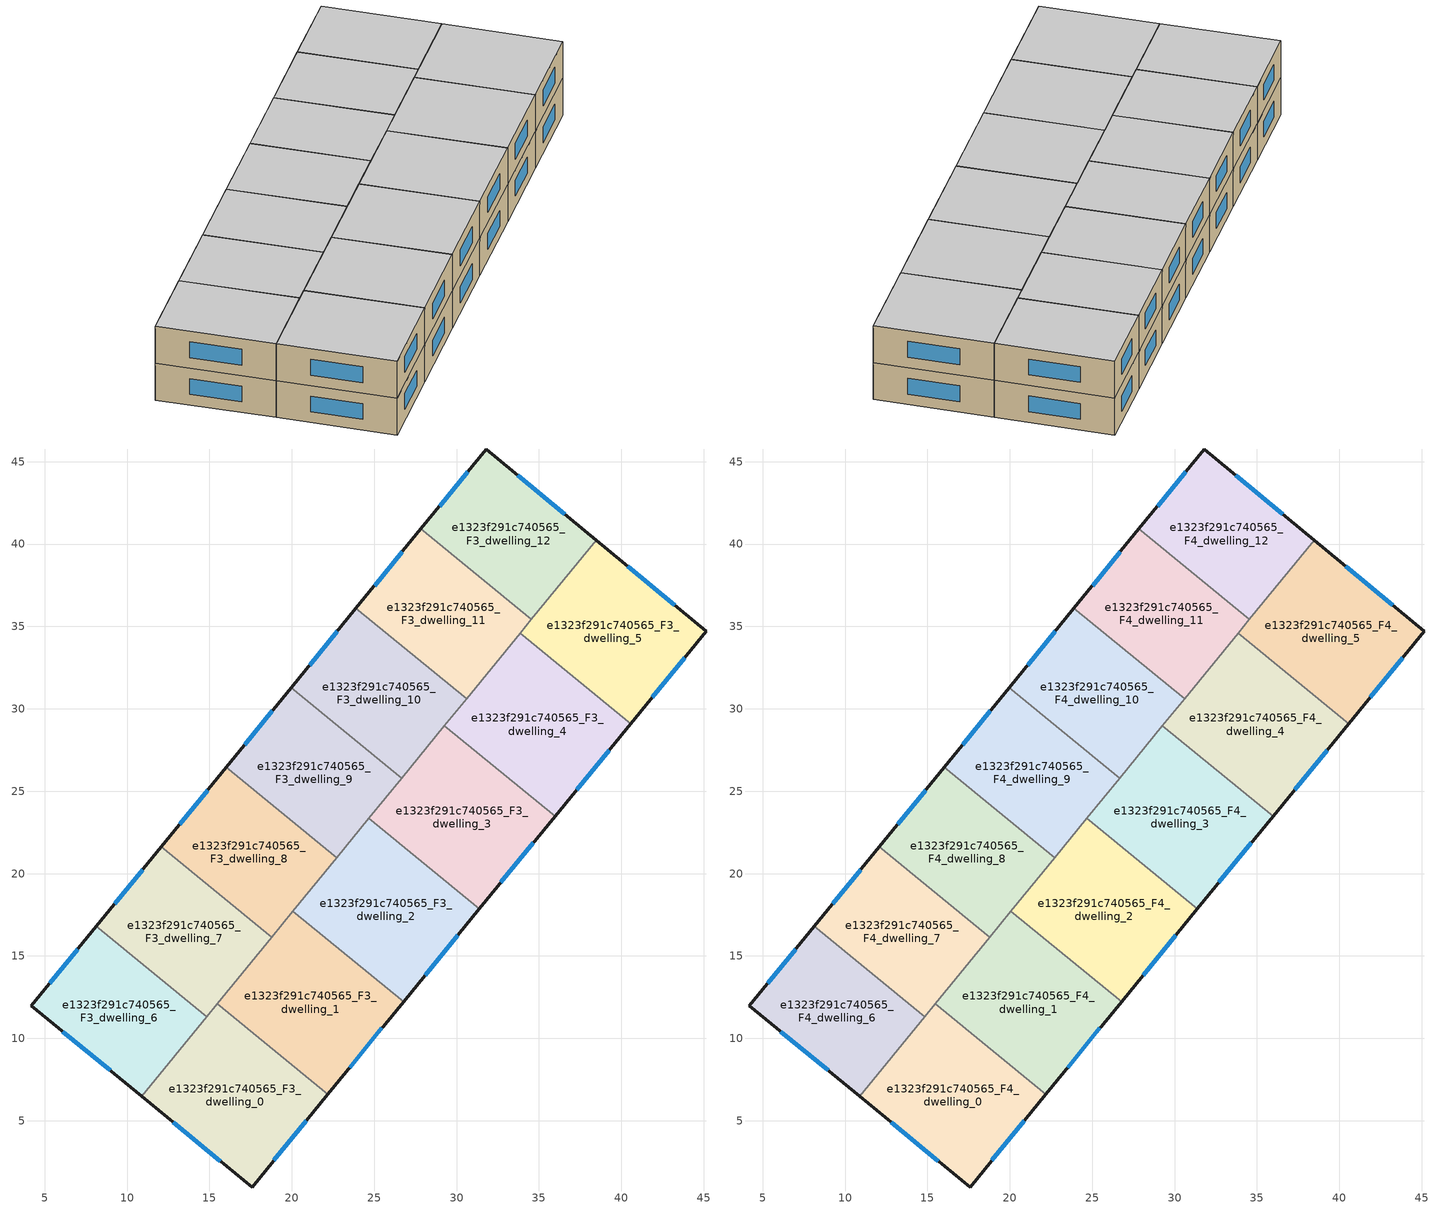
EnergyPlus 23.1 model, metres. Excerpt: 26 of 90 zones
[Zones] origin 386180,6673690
e1323f291c740565_F3_dwelling_0
 floor to e1323f291c740565_F2_dwelling_0 (EU_floor_Construction): 22.19,6.61 17.59,0.98 10.89,6.48 15.47,12.1 z9
 wall outside (EU_wall_Construction): 10.89,6.48 17.59,0.98 22.19,6.61 z9:12
 wall to e1323f291c740565_F3_dwelling_6 (EU_wall_Construction): 14.84,11.32 10.89,6.48 z9:12
 wall to e1323f291c740565_F3_dwelling_1 (EU_wall_Construction): 22.19,6.61 15.47,12.1 z9:12
 wall to e1323f291c740565_F3_dwelling_7 (EU_wall_Construction): 15.47,12.1 14.84,11.32 z9:12
 window (EU_Window_Construction): 18.9,2.59 20.87,5 / 12.8,4.91 15.67,2.55 z9.86:11.14
e1323f291c740565_F3_dwelling_1
 floor to e1323f291c740565_F2_dwelling_1 (EU_floor_Construction): 26.78,12.24 22.19,6.61 15.47,12.1 20.07,17.72 z9
 wall outside (EU_wall_Construction): 22.19,6.61 26.78,12.24 z9:12
 wall to e1323f291c740565_F3_dwelling_2 (EU_wall_Construction): 26.78,12.24 20.07,17.72 z9:12
 wall to e1323f291c740565_F3_dwelling_7 (EU_wall_Construction): 18.78,16.14 15.47,12.1 z9:12
 wall to e1323f291c740565_F3_dwelling_8 (EU_wall_Construction): 20.07,17.72 18.78,16.14 z9:12
 window (EU_Window_Construction): 23.5,8.22 25.47,10.63 z9.86:11.14
e1323f291c740565_F3_dwelling_10
 floor to e1323f291c740565_F2_dwelling_10 (EU_floor_Construction): 30.61,30.62 26.66,25.79 19.95,31.28 23.9,36.1 z9
 wall outside (EU_wall_Construction): 23.9,36.1 19.95,31.28 z9:12
 wall to e1323f291c740565_F3_dwelling_9 (EU_wall_Construction): 19.95,31.28 26.66,25.79 z9:12
 wall to e1323f291c740565_F3_dwelling_11 (EU_wall_Construction): 30.61,30.62 23.9,36.1 z9:12
 wall to e1323f291c740565_F3_dwelling_3 (EU_wall_Construction): 26.66,25.79 29.26,28.97 z9:12
 wall to e1323f291c740565_F3_dwelling_4 (EU_wall_Construction): 29.26,28.97 30.61,30.62 z9:12
 window (EU_Window_Construction): 22.77,34.72 21.08,32.65 z9.86:11.14
e1323f291c740565_F3_dwelling_11
 floor to e1323f291c740565_F2_dwelling_11 (EU_floor_Construction): 34.55,35.44 30.61,30.62 23.9,36.1 27.84,40.92 z9
 wall outside (EU_wall_Construction): 27.84,40.92 23.9,36.1 z9:12
 wall to e1323f291c740565_F3_dwelling_12 (EU_wall_Construction): 34.55,35.44 27.84,40.92 z9:12
 wall to e1323f291c740565_F3_dwelling_4 (EU_wall_Construction): 30.61,30.62 33.86,34.6 z9:12
 wall to e1323f291c740565_F3_dwelling_5 (EU_wall_Construction): 33.86,34.6 34.55,35.44 z9:12
 window (EU_Window_Construction): 26.71,39.55 25.02,37.48 z9.86:11.14
e1323f291c740565_F3_dwelling_12
 floor to e1323f291c740565_F2_dwelling_12 (EU_floor_Construction): 38.47,40.24 34.55,35.44 27.84,40.92 31.8,45.77 z9
 wall outside (EU_wall_Construction): 38.47,40.24 31.8,45.77 27.84,40.92 z9:12
 wall to e1323f291c740565_F3_dwelling_5 (EU_wall_Construction): 34.55,35.44 38.47,40.24 z9:12
 window (EU_Window_Construction): 30.67,44.39 28.97,42.31 / 36.56,41.82 33.7,44.19 z9.86:11.14
e1323f291c740565_F3_dwelling_2
 floor to e1323f291c740565_F2_dwelling_2 (EU_floor_Construction): 31.38,17.86 26.78,12.24 20.07,17.72 24.67,23.35 z9
 wall outside (EU_wall_Construction): 26.78,12.24 31.38,17.86 z9:12
 wall to e1323f291c740565_F3_dwelling_3 (EU_wall_Construction): 31.38,17.86 24.67,23.35 z9:12
 wall to e1323f291c740565_F3_dwelling_8 (EU_wall_Construction): 22.72,20.97 20.07,17.72 z9:12
 wall to e1323f291c740565_F3_dwelling_9 (EU_wall_Construction): 24.67,23.35 22.72,20.97 z9:12
 window (EU_Window_Construction): 28.1,13.84 30.07,16.25 z9.86:11.14
e1323f291c740565_F3_dwelling_3
 floor to e1323f291c740565_F2_dwelling_3 (EU_floor_Construction): 35.98,23.49 31.38,17.86 24.67,23.35 29.26,28.97 z9
 wall outside (EU_wall_Construction): 31.38,17.86 35.98,23.49 z9:12
 wall to e1323f291c740565_F3_dwelling_4 (EU_wall_Construction): 35.98,23.49 29.26,28.97 z9:12
 wall to e1323f291c740565_F3_dwelling_9 (EU_wall_Construction): 26.66,25.79 24.67,23.35 z9:12
 window (EU_Window_Construction): 32.69,19.47 34.66,21.88 z9.86:11.14
e1323f291c740565_F3_dwelling_4
 floor to e1323f291c740565_F2_dwelling_4 (EU_floor_Construction): 40.57,29.11 35.98,23.49 29.26,28.97 33.86,34.6 z9
 wall outside (EU_wall_Construction): 35.98,23.49 40.57,29.11 z9:12
 wall to e1323f291c740565_F3_dwelling_5 (EU_wall_Construction): 40.57,29.11 33.86,34.6 z9:12
 window (EU_Window_Construction): 37.29,25.09 39.26,27.5 z9.86:11.14
e1323f291c740565_F3_dwelling_5
 floor to e1323f291c740565_F2_dwelling_5 (EU_floor_Construction): 45.15,34.71 40.57,29.11 33.86,34.6 38.47,40.24 z9
 wall outside (EU_wall_Construction): 40.57,29.11 45.15,34.71 38.47,40.24 z9:12
 window (EU_Window_Construction): 43.24,36.29 40.38,38.66 / 41.88,30.71 43.84,33.11 z9.86:11.14
e1323f291c740565_F3_dwelling_6
 floor to e1323f291c740565_F2_dwelling_6 (EU_floor_Construction): 14.84,11.32 10.89,6.48 4.19,11.98 8.13,16.8 z9
 wall outside (EU_wall_Construction): 8.13,16.8 4.19,11.98 10.89,6.48 z9:12
 wall to e1323f291c740565_F3_dwelling_7 (EU_wall_Construction): 14.84,11.32 8.13,16.8 z9:12
 window (EU_Window_Construction): 6.11,10.41 8.97,8.06 / 7,15.42 5.32,13.36 z9.86:11.14
e1323f291c740565_F3_dwelling_7
 floor to e1323f291c740565_F2_dwelling_7 (EU_floor_Construction): 18.78,16.14 14.84,11.32 8.13,16.8 12.07,21.62 z9
 wall outside (EU_wall_Construction): 12.07,21.62 8.13,16.8 z9:12
 wall to e1323f291c740565_F3_dwelling_8 (EU_wall_Construction): 18.78,16.14 12.07,21.62 z9:12
 window (EU_Window_Construction): 10.94,20.25 9.25,18.18 z9.86:11.14
e1323f291c740565_F3_dwelling_8
 floor to e1323f291c740565_F2_dwelling_8 (EU_floor_Construction): 22.72,20.97 18.78,16.14 12.07,21.62 16.01,26.45 z9
 wall outside (EU_wall_Construction): 16.01,26.45 12.07,21.62 z9:12
 wall to e1323f291c740565_F3_dwelling_9 (EU_wall_Construction): 22.72,20.97 16.01,26.45 z9:12
 window (EU_Window_Construction): 14.89,25.07 13.2,23 z9.86:11.14
e1323f291c740565_F3_dwelling_9
 floor to e1323f291c740565_F2_dwelling_9 (EU_floor_Construction): 26.66,25.79 22.72,20.97 16.01,26.45 19.95,31.28 z9
 wall outside (EU_wall_Construction): 19.95,31.28 16.01,26.45 z9:12
 window (EU_Window_Construction): 18.83,29.9 17.14,27.83 z9.86:11.14
e1323f291c740565_F4_dwelling_0
 floor to e1323f291c740565_F3_dwelling_0 (EU_floor_Construction): 22.19,6.61 17.59,0.98 10.89,6.48 15.47,12.1 z12
 wall outside (EU_wall_Construction): 10.89,6.48 17.59,0.98 22.19,6.61 z12:15
 wall to e1323f291c740565_F4_dwelling_6 (EU_wall_Construction): 14.84,11.32 10.89,6.48 z12:15
 wall to e1323f291c740565_F4_dwelling_1 (EU_wall_Construction): 22.19,6.61 15.47,12.1 z12:15
 wall to e1323f291c740565_F4_dwelling_7 (EU_wall_Construction): 15.47,12.1 14.84,11.32 z12:15
 window (EU_Window_Construction): 18.9,2.59 20.87,5 / 12.8,4.91 15.67,2.55 z12.86:14.14
 ceiling to e1323f291c740565_F5_dwelling_0 (EU_floor_Construction): 17.59,0.98 22.19,6.61 15.47,12.1 10.89,6.48 z15
e1323f291c740565_F4_dwelling_1
 floor to e1323f291c740565_F3_dwelling_1 (EU_floor_Construction): 26.78,12.24 22.19,6.61 15.47,12.1 20.07,17.72 z12
 wall outside (EU_wall_Construction): 22.19,6.61 26.78,12.24 z12:15
 wall to e1323f291c740565_F4_dwelling_2 (EU_wall_Construction): 26.78,12.24 20.07,17.72 z12:15
 wall to e1323f291c740565_F4_dwelling_7 (EU_wall_Construction): 18.78,16.14 15.47,12.1 z12:15
 wall to e1323f291c740565_F4_dwelling_8 (EU_wall_Construction): 20.07,17.72 18.78,16.14 z12:15
 window (EU_Window_Construction): 23.5,8.22 25.47,10.63 z12.86:14.14
 ceiling to e1323f291c740565_F5_dwelling_1 (EU_floor_Construction): 22.19,6.61 26.78,12.24 20.07,17.72 15.47,12.1 z15
e1323f291c740565_F4_dwelling_10
 floor to e1323f291c740565_F3_dwelling_10 (EU_floor_Construction): 30.61,30.62 26.66,25.79 19.95,31.28 23.9,36.1 z12
 wall outside (EU_wall_Construction): 23.9,36.1 19.95,31.28 z12:15
 wall to e1323f291c740565_F4_dwelling_9 (EU_wall_Construction): 19.95,31.28 26.66,25.79 z12:15
 wall to e1323f291c740565_F4_dwelling_11 (EU_wall_Construction): 30.61,30.62 23.9,36.1 z12:15
 wall to e1323f291c740565_F4_dwelling_3 (EU_wall_Construction): 26.66,25.79 29.26,28.97 z12:15
 wall to e1323f291c740565_F4_dwelling_4 (EU_wall_Construction): 29.26,28.97 30.61,30.62 z12:15
 window (EU_Window_Construction): 22.77,34.72 21.08,32.65 z12.86:14.14
 ceiling to e1323f291c740565_F5_dwelling_10 (EU_floor_Construction): 26.66,25.79 30.61,30.62 23.9,36.1 19.95,31.28 z15
e1323f291c740565_F4_dwelling_11
 floor to e1323f291c740565_F3_dwelling_11 (EU_floor_Construction): 34.55,35.44 30.61,30.62 23.9,36.1 27.84,40.92 z12
 wall outside (EU_wall_Construction): 27.84,40.92 23.9,36.1 z12:15
 wall to e1323f291c740565_F4_dwelling_12 (EU_wall_Construction): 34.55,35.44 27.84,40.92 z12:15
 wall to e1323f291c740565_F4_dwelling_4 (EU_wall_Construction): 30.61,30.62 33.86,34.6 z12:15
 wall to e1323f291c740565_F4_dwelling_5 (EU_wall_Construction): 33.86,34.6 34.55,35.44 z12:15
 window (EU_Window_Construction): 26.71,39.55 25.02,37.48 z12.86:14.14
 ceiling to e1323f291c740565_F5_dwelling_11 (EU_floor_Construction): 30.61,30.62 34.55,35.44 27.84,40.92 23.9,36.1 z15
e1323f291c740565_F4_dwelling_12
 floor to e1323f291c740565_F3_dwelling_12 (EU_floor_Construction): 38.47,40.24 34.55,35.44 27.84,40.92 31.8,45.77 z12
 wall outside (EU_wall_Construction): 38.47,40.24 31.8,45.77 27.84,40.92 z12:15
 wall to e1323f291c740565_F4_dwelling_5 (EU_wall_Construction): 34.55,35.44 38.47,40.24 z12:15
 window (EU_Window_Construction): 30.67,44.39 28.97,42.31 / 36.56,41.82 33.7,44.19 z12.86:14.14
 ceiling to e1323f291c740565_F5_dwelling_12 (EU_floor_Construction): 34.55,35.44 38.47,40.24 31.8,45.77 27.84,40.92 z15
e1323f291c740565_F4_dwelling_2
 floor to e1323f291c740565_F3_dwelling_2 (EU_floor_Construction): 31.38,17.86 26.78,12.24 20.07,17.72 24.67,23.35 z12
 wall outside (EU_wall_Construction): 26.78,12.24 31.38,17.86 z12:15
 wall to e1323f291c740565_F4_dwelling_3 (EU_wall_Construction): 31.38,17.86 24.67,23.35 z12:15
 wall to e1323f291c740565_F4_dwelling_8 (EU_wall_Construction): 22.72,20.97 20.07,17.72 z12:15
 wall to e1323f291c740565_F4_dwelling_9 (EU_wall_Construction): 24.67,23.35 22.72,20.97 z12:15
 window (EU_Window_Construction): 28.1,13.84 30.07,16.25 z12.86:14.14
 ceiling to e1323f291c740565_F5_dwelling_2 (EU_floor_Construction): 26.78,12.24 31.38,17.86 24.67,23.35 20.07,17.72 z15
e1323f291c740565_F4_dwelling_3
 floor to e1323f291c740565_F3_dwelling_3 (EU_floor_Construction): 35.98,23.49 31.38,17.86 24.67,23.35 29.26,28.97 z12
 wall outside (EU_wall_Construction): 31.38,17.86 35.98,23.49 z12:15
 wall to e1323f291c740565_F4_dwelling_4 (EU_wall_Construction): 35.98,23.49 29.26,28.97 z12:15
 wall to e1323f291c740565_F4_dwelling_9 (EU_wall_Construction): 26.66,25.79 24.67,23.35 z12:15
 window (EU_Window_Construction): 32.69,19.47 34.66,21.88 z12.86:14.14
 ceiling to e1323f291c740565_F5_dwelling_3 (EU_floor_Construction): 31.38,17.86 35.98,23.49 29.26,28.97 24.67,23.35 z15
e1323f291c740565_F4_dwelling_4
 floor to e1323f291c740565_F3_dwelling_4 (EU_floor_Construction): 40.57,29.11 35.98,23.49 29.26,28.97 33.86,34.6 z12
 wall outside (EU_wall_Construction): 35.98,23.49 40.57,29.11 z12:15
 wall to e1323f291c740565_F4_dwelling_5 (EU_wall_Construction): 40.57,29.11 33.86,34.6 z12:15
 window (EU_Window_Construction): 37.29,25.09 39.26,27.5 z12.86:14.14
 ceiling to e1323f291c740565_F5_dwelling_4 (EU_floor_Construction): 35.98,23.49 40.57,29.11 33.86,34.6 29.26,28.97 z15
e1323f291c740565_F4_dwelling_5
 floor to e1323f291c740565_F3_dwelling_5 (EU_floor_Construction): 45.15,34.71 40.57,29.11 33.86,34.6 38.47,40.24 z12
 wall outside (EU_wall_Construction): 40.57,29.11 45.15,34.71 38.47,40.24 z12:15
 window (EU_Window_Construction): 43.24,36.29 40.38,38.66 / 41.88,30.71 43.84,33.11 z12.86:14.14
 ceiling to e1323f291c740565_F5_dwelling_5 (EU_floor_Construction): 40.57,29.11 45.15,34.71 38.47,40.24 33.86,34.6 z15
e1323f291c740565_F4_dwelling_6
 floor to e1323f291c740565_F3_dwelling_6 (EU_floor_Construction): 14.84,11.32 10.89,6.48 4.19,11.98 8.13,16.8 z12
 wall outside (EU_wall_Construction): 8.13,16.8 4.19,11.98 10.89,6.48 z12:15
 wall to e1323f291c740565_F4_dwelling_7 (EU_wall_Construction): 14.84,11.32 8.13,16.8 z12:15
 window (EU_Window_Construction): 6.11,10.41 8.97,8.06 / 7,15.42 5.32,13.36 z12.86:14.14
 ceiling to e1323f291c740565_F5_dwelling_6 (EU_floor_Construction): 10.89,6.48 14.84,11.32 8.13,16.8 4.19,11.98 z15
e1323f291c740565_F4_dwelling_7
 floor to e1323f291c740565_F3_dwelling_7 (EU_floor_Construction): 18.78,16.14 14.84,11.32 8.13,16.8 12.07,21.62 z12
 wall outside (EU_wall_Construction): 12.07,21.62 8.13,16.8 z12:15
 wall to e1323f291c740565_F4_dwelling_8 (EU_wall_Construction): 18.78,16.14 12.07,21.62 z12:15
 window (EU_Window_Construction): 10.94,20.25 9.25,18.18 z12.86:14.14
 ceiling to e1323f291c740565_F5_dwelling_7 (EU_floor_Construction): 14.84,11.32 18.78,16.14 12.07,21.62 8.13,16.8 z15
e1323f291c740565_F4_dwelling_8
 floor to e1323f291c740565_F3_dwelling_8 (EU_floor_Construction): 22.72,20.97 18.78,16.14 12.07,21.62 16.01,26.45 z12
 wall outside (EU_wall_Construction): 16.01,26.45 12.07,21.62 z12:15
 wall to e1323f291c740565_F4_dwelling_9 (EU_wall_Construction): 22.72,20.97 16.01,26.45 z12:15
 window (EU_Window_Construction): 14.89,25.07 13.2,23 z12.86:14.14
 ceiling to e1323f291c740565_F5_dwelling_8 (EU_floor_Construction): 18.78,16.14 22.72,20.97 16.01,26.45 12.07,21.62 z15
e1323f291c740565_F4_dwelling_9
 floor to e1323f291c740565_F3_dwelling_9 (EU_floor_Construction): 26.66,25.79 22.72,20.97 16.01,26.45 19.95,31.28 z12
 wall outside (EU_wall_Construction): 19.95,31.28 16.01,26.45 z12:15
 window (EU_Window_Construction): 18.83,29.9 17.14,27.83 z12.86:14.14
 ceiling to e1323f291c740565_F5_dwelling_9 (EU_floor_Construction): 22.72,20.97 26.66,25.79 19.95,31.28 16.01,26.45 z15
[Building]
EU S2 Campaign: North Axis=0; Terrain=City; Solar Distribution=FullExterior
[Site:Location]
Helsinki-Vantaa.AP: Latitude=60.317; Longitude=24.963; Time Zone=2; Elevation=54.6
[SizingPeriod:WeatherFileDays]
AnnualSizingPeriod: Begin Month=1; Begin Day of Month=1; End Month=12; End Day of Month=31; Day of Week for Start Day=Monday; Use Weather File Daylight Saving Period=No; Use Weather File Rain and Snow Indicators=No
[MATERIAL]
EU_InternalMass_Material: Roughness=MediumRough; Thickness=0.1; Conductivity=1; Density=1800; Specific Heat=900; Thermal Absorptance=0.9; Solar Absorptance=0.7; Visible Absorptance=0.7
[MATERIAL:NOMASS] Roughness=MediumRough; Thermal Absorptance=0.9; Solar Absorptance=0.7; Visible Absorptance=0.7
Name | Thermal Resistance
EU_wall_NoMass | 1.10183
EU_floor_NoMass | 1.70606
[WINDOWMATERIAL:SIMPLEGLAZINGSYSTEM]
EU_Window_SimpleGlazing: UFactor=3.11035; Solar Heat Gain Coefficient=0.8; Visible Transmittance=0.8
[CONSTRUCTION]
EU_wall_Construction: EU_wall_NoMass
EU_floor_Construction: EU_floor_NoMass
EU_Window_Construction: EU_Window_SimpleGlazing
EU_InternalMass_Construction: EU_InternalMass_Material
[ZONE] Type=1; Multiplier=1; Ceiling Height=autocalculate; Floor Area=autocalculate; Part of Total Floor Area=Yes
Name | Volume
e1323f291c740565_F3_dwelling_0; e1323f291c740565_F4_dwelling_0 | 188.926
e1323f291c740565_F3_dwelling_1; e1323f291c740565_F4_dwelling_1; e1323f291c740565_F3_dwelling_4; e1323f291c740565_F4_dwelling_4 | 188.936
e1323f291c740565_F3_dwelling_10; e1323f291c740565_F4_dwelling_10 | 161.952
e1323f291c740565_F3_dwelling_11; e1323f291c740565_F4_dwelling_11; e1323f291c740565_F3_dwelling_6; e1323f291c740565_F4_dwelling_6 | 161.949
e1323f291c740565_F3_dwelling_12; e1323f291c740565_F4_dwelling_12 | 161.945
e1323f291c740565_F3_dwelling_2; e1323f291c740565_F4_dwelling_2 | 188.934
e1323f291c740565_F3_dwelling_3; e1323f291c740565_F4_dwelling_3 | 188.917
e1323f291c740565_F3_dwelling_5; e1323f291c740565_F4_dwelling_5 | 188.913
e1323f291c740565_F3_dwelling_7; e1323f291c740565_F4_dwelling_7 | 161.943
e1323f291c740565_F3_dwelling_8; e1323f291c740565_F4_dwelling_8 | 161.959
e1323f291c740565_F3_dwelling_9; e1323f291c740565_F4_dwelling_9 | 161.958
[INTERNALMASS] Construction=EU_InternalMass_Construction
Name | Zone or ZoneList | Surface Area
e1323f291c740565_F3_dwelling_0_EU_InternalMass | e1323f291c740565_F3_dwelling_0 | 62.9753
e1323f291c740565_F3_dwelling_1_EU_InternalMass | e1323f291c740565_F3_dwelling_1 | 62.9789
e1323f291c740565_F3_dwelling_2_EU_InternalMass | e1323f291c740565_F3_dwelling_2 | 62.9779
e1323f291c740565_F3_dwelling_3_EU_InternalMass | e1323f291c740565_F3_dwelling_3 | 62.9723
e1323f291c740565_F3_dwelling_4_EU_InternalMass | e1323f291c740565_F3_dwelling_4 | 62.9789
e1323f291c740565_F3_dwelling_5_EU_InternalMass | e1323f291c740565_F3_dwelling_5 | 62.9711
e1323f291c740565_F3_dwelling_6_EU_InternalMass | e1323f291c740565_F3_dwelling_6 | 53.983
e1323f291c740565_F3_dwelling_7_EU_InternalMass | e1323f291c740565_F3_dwelling_7 | 53.981
e1323f291c740565_F3_dwelling_8_EU_InternalMass | e1323f291c740565_F3_dwelling_8 | 53.9861
e1323f291c740565_F3_dwelling_9_EU_InternalMass | e1323f291c740565_F3_dwelling_9 | 53.9858
e1323f291c740565_F3_dwelling_10_EU_InternalMass | e1323f291c740565_F3_dwelling_10 | 53.9844
e1323f291c740565_F3_dwelling_11_EU_InternalMass | e1323f291c740565_F3_dwelling_11 | 53.983
e1323f291c740565_F3_dwelling_12_EU_InternalMass | e1323f291c740565_F3_dwelling_12 | 53.9817
e1323f291c740565_F4_dwelling_0_EU_InternalMass | e1323f291c740565_F4_dwelling_0 | 62.9753
e1323f291c740565_F4_dwelling_1_EU_InternalMass | e1323f291c740565_F4_dwelling_1 | 62.9789
e1323f291c740565_F4_dwelling_2_EU_InternalMass | e1323f291c740565_F4_dwelling_2 | 62.9779
e1323f291c740565_F4_dwelling_3_EU_InternalMass | e1323f291c740565_F4_dwelling_3 | 62.9723
e1323f291c740565_F4_dwelling_4_EU_InternalMass | e1323f291c740565_F4_dwelling_4 | 62.9789
e1323f291c740565_F4_dwelling_5_EU_InternalMass | e1323f291c740565_F4_dwelling_5 | 62.9711
e1323f291c740565_F4_dwelling_6_EU_InternalMass | e1323f291c740565_F4_dwelling_6 | 53.983
e1323f291c740565_F4_dwelling_7_EU_InternalMass | e1323f291c740565_F4_dwelling_7 | 53.981
e1323f291c740565_F4_dwelling_8_EU_InternalMass | e1323f291c740565_F4_dwelling_8 | 53.9861
e1323f291c740565_F4_dwelling_9_EU_InternalMass | e1323f291c740565_F4_dwelling_9 | 53.9858
e1323f291c740565_F4_dwelling_10_EU_InternalMass | e1323f291c740565_F4_dwelling_10 | 53.9844
e1323f291c740565_F4_dwelling_11_EU_InternalMass | e1323f291c740565_F4_dwelling_11 | 53.983
e1323f291c740565_F4_dwelling_12_EU_InternalMass | e1323f291c740565_F4_dwelling_12 | 53.9817
[OTHEREQUIPMENT] Fuel Type=Electricity; Design Level Calculation Method=Watts/Area; Power per Zone Floor Area=1; Fraction Latent=0; Fraction Radiant=0; Fraction Lost=0; Carbon Dioxide Generation Rate=0; EndUse Subcategory=EU_Step8_InternalGains
Name | Zone or ZoneList or Space or SpaceList | Schedule
EU_Step8_InternalGain_e1323f291c740565_F3_dwelling_0_f000 | e1323f291c740565_F3_dwelling_0 | EU_Step8_GainSchedule_e1323f291c740565_F3_dwelling_0_f000
EU_Step8_InternalGain_e1323f291c740565_F3_dwelling_1_f000 | e1323f291c740565_F3_dwelling_1 | EU_Step8_GainSchedule_e1323f291c740565_F3_dwelling_1_f000
EU_Step8_InternalGain_e1323f291c740565_F3_dwelling_2_f000 | e1323f291c740565_F3_dwelling_2 | EU_Step8_GainSchedule_e1323f291c740565_F3_dwelling_2_f000
EU_Step8_InternalGain_e1323f291c740565_F3_dwelling_3_f000 | e1323f291c740565_F3_dwelling_3 | EU_Step8_GainSchedule_e1323f291c740565_F3_dwelling_3_f000
EU_Step8_InternalGain_e1323f291c740565_F3_dwelling_4_f000 | e1323f291c740565_F3_dwelling_4 | EU_Step8_GainSchedule_e1323f291c740565_F3_dwelling_4_f000
EU_Step8_InternalGain_e1323f291c740565_F3_dwelling_5_f000 | e1323f291c740565_F3_dwelling_5 | EU_Step8_GainSchedule_e1323f291c740565_F3_dwelling_5_f000
EU_Step8_InternalGain_e1323f291c740565_F3_dwelling_6_f000 | e1323f291c740565_F3_dwelling_6 | EU_Step8_GainSchedule_e1323f291c740565_F3_dwelling_6_f000
EU_Step8_InternalGain_e1323f291c740565_F3_dwelling_7_f000 | e1323f291c740565_F3_dwelling_7 | EU_Step8_GainSchedule_e1323f291c740565_F3_dwelling_7_f000
EU_Step8_InternalGain_e1323f291c740565_F3_dwelling_8_f000 | e1323f291c740565_F3_dwelling_8 | EU_Step8_GainSchedule_e1323f291c740565_F3_dwelling_8_f000
EU_Step8_InternalGain_e1323f291c740565_F3_dwelling_9_f000 | e1323f291c740565_F3_dwelling_9 | EU_Step8_GainSchedule_e1323f291c740565_F3_dwelling_9_f000
EU_Step8_InternalGain_e1323f291c740565_F3_dwelling_10_f000 | e1323f291c740565_F3_dwelling_10 | EU_Step8_GainSchedule_e1323f291c740565_F3_dwelling_10_f000
EU_Step8_InternalGain_e1323f291c740565_F3_dwelling_11_f000 | e1323f291c740565_F3_dwelling_11 | EU_Step8_GainSchedule_e1323f291c740565_F3_dwelling_11_f000
EU_Step8_InternalGain_e1323f291c740565_F3_dwelling_12_f000 | e1323f291c740565_F3_dwelling_12 | EU_Step8_GainSchedule_e1323f291c740565_F3_dwelling_12_f000
EU_Step8_InternalGain_e1323f291c740565_F4_dwelling_0_f000 | e1323f291c740565_F4_dwelling_0 | EU_Step8_GainSchedule_e1323f291c740565_F4_dwelling_0_f000
EU_Step8_InternalGain_e1323f291c740565_F4_dwelling_1_f000 | e1323f291c740565_F4_dwelling_1 | EU_Step8_GainSchedule_e1323f291c740565_F4_dwelling_1_f000
EU_Step8_InternalGain_e1323f291c740565_F4_dwelling_2_f000 | e1323f291c740565_F4_dwelling_2 | EU_Step8_GainSchedule_e1323f291c740565_F4_dwelling_2_f000
EU_Step8_InternalGain_e1323f291c740565_F4_dwelling_3_f000 | e1323f291c740565_F4_dwelling_3 | EU_Step8_GainSchedule_e1323f291c740565_F4_dwelling_3_f000
EU_Step8_InternalGain_e1323f291c740565_F4_dwelling_4_f000 | e1323f291c740565_F4_dwelling_4 | EU_Step8_GainSchedule_e1323f291c740565_F4_dwelling_4_f000
EU_Step8_InternalGain_e1323f291c740565_F4_dwelling_5_f000 | e1323f291c740565_F4_dwelling_5 | EU_Step8_GainSchedule_e1323f291c740565_F4_dwelling_5_f000
EU_Step8_InternalGain_e1323f291c740565_F4_dwelling_6_f000 | e1323f291c740565_F4_dwelling_6 | EU_Step8_GainSchedule_e1323f291c740565_F4_dwelling_6_f000
EU_Step8_InternalGain_e1323f291c740565_F4_dwelling_7_f000 | e1323f291c740565_F4_dwelling_7 | EU_Step8_GainSchedule_e1323f291c740565_F4_dwelling_7_f000
EU_Step8_InternalGain_e1323f291c740565_F4_dwelling_8_f000 | e1323f291c740565_F4_dwelling_8 | EU_Step8_GainSchedule_e1323f291c740565_F4_dwelling_8_f000
EU_Step8_InternalGain_e1323f291c740565_F4_dwelling_9_f000 | e1323f291c740565_F4_dwelling_9 | EU_Step8_GainSchedule_e1323f291c740565_F4_dwelling_9_f000
EU_Step8_InternalGain_e1323f291c740565_F4_dwelling_10_f000 | e1323f291c740565_F4_dwelling_10 | EU_Step8_GainSchedule_e1323f291c740565_F4_dwelling_10_f000
EU_Step8_InternalGain_e1323f291c740565_F4_dwelling_11_f000 | e1323f291c740565_F4_dwelling_11 | EU_Step8_GainSchedule_e1323f291c740565_F4_dwelling_11_f000
EU_Step8_InternalGain_e1323f291c740565_F4_dwelling_12_f000 | e1323f291c740565_F4_dwelling_12 | EU_Step8_GainSchedule_e1323f291c740565_F4_dwelling_12_f000
[ZONEVENTILATION:DESIGNFLOWRATE] Schedule=EU_AlwaysOn; Design Flow Rate Calculation Method=AirChanges/Hour; Air Changes per Hour=0.756316; Ventilation Type=Natural; Fan Pressure Rise=0; Fan Total Efficiency=1; Constant Term Coefficient=1; Temperature Term Coefficient=0; Velocity Term Coefficient=0; Velocity Squared Term Coefficient=0; Minimum Indoor Temperature=-100; Maximum Indoor Temperature=100; Delta Temperature=-100; Minimum Outdoor Temperature=-100; Maximum Outdoor Temperature=100; Maximum Wind Speed=40
Name | Zone or ZoneList or Space or SpaceList
EU_ConstantAir_e1323f291c740565_F3_dwelling_0 | e1323f291c740565_F3_dwelling_0
EU_ConstantAir_e1323f291c740565_F3_dwelling_1 | e1323f291c740565_F3_dwelling_1
EU_ConstantAir_e1323f291c740565_F3_dwelling_2 | e1323f291c740565_F3_dwelling_2
EU_ConstantAir_e1323f291c740565_F3_dwelling_3 | e1323f291c740565_F3_dwelling_3
EU_ConstantAir_e1323f291c740565_F3_dwelling_4 | e1323f291c740565_F3_dwelling_4
EU_ConstantAir_e1323f291c740565_F3_dwelling_5 | e1323f291c740565_F3_dwelling_5
EU_ConstantAir_e1323f291c740565_F3_dwelling_6 | e1323f291c740565_F3_dwelling_6
EU_ConstantAir_e1323f291c740565_F3_dwelling_7 | e1323f291c740565_F3_dwelling_7
EU_ConstantAir_e1323f291c740565_F3_dwelling_8 | e1323f291c740565_F3_dwelling_8
EU_ConstantAir_e1323f291c740565_F3_dwelling_9 | e1323f291c740565_F3_dwelling_9
EU_ConstantAir_e1323f291c740565_F3_dwelling_10 | e1323f291c740565_F3_dwelling_10
EU_ConstantAir_e1323f291c740565_F3_dwelling_11 | e1323f291c740565_F3_dwelling_11
EU_ConstantAir_e1323f291c740565_F3_dwelling_12 | e1323f291c740565_F3_dwelling_12
EU_ConstantAir_e1323f291c740565_F4_dwelling_0 | e1323f291c740565_F4_dwelling_0
EU_ConstantAir_e1323f291c740565_F4_dwelling_1 | e1323f291c740565_F4_dwelling_1
EU_ConstantAir_e1323f291c740565_F4_dwelling_2 | e1323f291c740565_F4_dwelling_2
EU_ConstantAir_e1323f291c740565_F4_dwelling_3 | e1323f291c740565_F4_dwelling_3
EU_ConstantAir_e1323f291c740565_F4_dwelling_4 | e1323f291c740565_F4_dwelling_4
EU_ConstantAir_e1323f291c740565_F4_dwelling_5 | e1323f291c740565_F4_dwelling_5
EU_ConstantAir_e1323f291c740565_F4_dwelling_6 | e1323f291c740565_F4_dwelling_6
EU_ConstantAir_e1323f291c740565_F4_dwelling_7 | e1323f291c740565_F4_dwelling_7
EU_ConstantAir_e1323f291c740565_F4_dwelling_8 | e1323f291c740565_F4_dwelling_8
EU_ConstantAir_e1323f291c740565_F4_dwelling_9 | e1323f291c740565_F4_dwelling_9
EU_ConstantAir_e1323f291c740565_F4_dwelling_10 | e1323f291c740565_F4_dwelling_10
EU_ConstantAir_e1323f291c740565_F4_dwelling_11 | e1323f291c740565_F4_dwelling_11
EU_ConstantAir_e1323f291c740565_F4_dwelling_12 | e1323f291c740565_F4_dwelling_12
[HVACTEMPLATE:THERMOSTAT] Constant Heating Setpoint=20; Constant Cooling Setpoint=50
EU_HeatOnly_e1323f291c740565_F0_dwelling_0; EU_HeatOnly_e1323f291c740565_F0_dwelling_1; EU_HeatOnly_e1323f291c740565_F0_dwelling_2; EU_HeatOnly_e1323f291c740565_F0_dwelling_3; EU_HeatOnly_e1323f291c740565_F0_dwelling_4; EU_HeatOnly_e1323f291c740565_F0_dwelling_5; EU_HeatOnly_e1323f291c740565_F0_dwelling_6; EU_HeatOnly_e1323f291c740565_F0_dwelling_7; EU_HeatOnly_e1323f291c740565_F0_dwelling_8; EU_HeatOnly_e1323f291c740565_F0_dwelling_9; EU_HeatOnly_e1323f291c740565_F0_dwelling_10; EU_HeatOnly_e1323f291c740565_F0_dwelling_11; EU_HeatOnly_e1323f291c740565_F0_dwelling_12; EU_HeatOnly_e1323f291c740565_F1_dwelling_0; EU_HeatOnly_e1323f291c740565_F1_dwelling_1; EU_HeatOnly_e1323f291c740565_F1_dwelling_2; EU_HeatOnly_e1323f291c740565_F1_dwelling_3; EU_HeatOnly_e1323f291c740565_F1_dwelling_4; EU_HeatOnly_e1323f291c740565_F1_dwelling_5; EU_HeatOnly_e1323f291c740565_F1_dwelling_6; EU_HeatOnly_e1323f291c740565_F1_dwelling_7; EU_HeatOnly_e1323f291c740565_F1_dwelling_8; EU_HeatOnly_e1323f291c740565_F1_dwelling_9; EU_HeatOnly_e1323f291c740565_F1_dwelling_10; EU_HeatOnly_e1323f291c740565_F1_dwelling_11; EU_HeatOnly_e1323f291c740565_F1_dwelling_12; EU_HeatOnly_e1323f291c740565_F2_dwelling_0; EU_HeatOnly_e1323f291c740565_F2_dwelling_1; EU_HeatOnly_e1323f291c740565_F2_dwelling_2; EU_HeatOnly_e1323f291c740565_F2_dwelling_3; EU_HeatOnly_e1323f291c740565_F2_dwelling_4; EU_HeatOnly_e1323f291c740565_F2_dwelling_5; EU_HeatOnly_e1323f291c740565_F2_dwelling_6; EU_HeatOnly_e1323f291c740565_F2_dwelling_7; EU_HeatOnly_e1323f291c740565_F2_dwelling_8; EU_HeatOnly_e1323f291c740565_F2_dwelling_9; EU_HeatOnly_e1323f291c740565_F2_dwelling_10; EU_HeatOnly_e1323f291c740565_F2_dwelling_11; EU_HeatOnly_e1323f291c740565_F2_dwelling_12; EU_HeatOnly_e1323f291c740565_F3_dwelling_0; EU_HeatOnly_e1323f291c740565_F3_dwelling_1; EU_HeatOnly_e1323f291c740565_F3_dwelling_2; EU_HeatOnly_e1323f291c740565_F3_dwelling_3; EU_HeatOnly_e1323f291c740565_F3_dwelling_4; EU_HeatOnly_e1323f291c740565_F3_dwelling_5; EU_HeatOnly_e1323f291c740565_F3_dwelling_6; EU_HeatOnly_e1323f291c740565_F3_dwelling_7; EU_HeatOnly_e1323f291c740565_F3_dwelling_8; EU_HeatOnly_e1323f291c740565_F3_dwelling_9; EU_HeatOnly_e1323f291c740565_F3_dwelling_10; EU_HeatOnly_e1323f291c740565_F3_dwelling_11; EU_HeatOnly_e1323f291c740565_F3_dwelling_12; EU_HeatOnly_e1323f291c740565_F4_dwelling_0; EU_HeatOnly_e1323f291c740565_F4_dwelling_1; EU_HeatOnly_e1323f291c740565_F4_dwelling_2; EU_HeatOnly_e1323f291c740565_F4_dwelling_3; EU_HeatOnly_e1323f291c740565_F4_dwelling_4; EU_HeatOnly_e1323f291c740565_F4_dwelling_5; EU_HeatOnly_e1323f291c740565_F4_dwelling_6; EU_HeatOnly_e1323f291c740565_F4_dwelling_7; EU_HeatOnly_e1323f291c740565_F4_dwelling_8; EU_HeatOnly_e1323f291c740565_F4_dwelling_9; EU_HeatOnly_e1323f291c740565_F4_dwelling_10; EU_HeatOnly_e1323f291c740565_F4_dwelling_11; EU_HeatOnly_e1323f291c740565_F4_dwelling_12; EU_HeatOnly_e1323f291c740565_F5_dwelling_0; EU_HeatOnly_e1323f291c740565_F5_dwelling_1; EU_HeatOnly_e1323f291c740565_F5_dwelling_2; EU_HeatOnly_e1323f291c740565_F5_dwelling_3; EU_HeatOnly_e1323f291c740565_F5_dwelling_4; EU_HeatOnly_e1323f291c740565_F5_dwelling_5; EU_HeatOnly_e1323f291c740565_F5_dwelling_6; EU_HeatOnly_e1323f291c740565_F5_dwelling_7; EU_HeatOnly_e1323f291c740565_F5_dwelling_8; EU_HeatOnly_e1323f291c740565_F5_dwelling_9; EU_HeatOnly_e1323f291c740565_F5_dwelling_10; EU_HeatOnly_e1323f291c740565_F5_dwelling_11; EU_HeatOnly_e1323f291c740565_F5_dwelling_12; EU_HeatOnly_e1323f291c740565_F6_dwelling_0; EU_HeatOnly_e1323f291c740565_F6_dwelling_1; EU_HeatOnly_e1323f291c740565_F6_dwelling_2; EU_HeatOnly_e1323f291c740565_F6_dwelling_3; EU_HeatOnly_e1323f291c740565_F6_dwelling_4; EU_HeatOnly_e1323f291c740565_F6_dwelling_5; EU_HeatOnly_e1323f291c740565_F6_dwelling_6; EU_HeatOnly_e1323f291c740565_F6_dwelling_7; EU_HeatOnly_e1323f291c740565_F6_dwelling_8; EU_HeatOnly_e1323f291c740565_F6_dwelling_9; EU_HeatOnly_e1323f291c740565_F6_dwelling_10; EU_HeatOnly_e1323f291c740565_F6_dwelling_11
[HVACTEMPLATE:ZONE:IDEALLOADSAIRSYSTEM] System Availability Schedule=EU_AlwaysOn; Maximum Heating Supply Air Temperature=50; Minimum Cooling Supply Air Temperature=13; Maximum Heating Supply Air Humidity Ratio=0.0156; Minimum Cooling Supply Air Humidity Ratio=0.0077; Heating Limit=NoLimit; Cooling Limit=NoLimit; Heating Availability Schedule=EU_AlwaysOn; Cooling Availability Schedule=EU_CoolingOff; Dehumidification Control Type=ConstantSensibleHeatRatio; Cooling Sensible Heat Ratio=0.7; Dehumidification Setpoint=60; Humidification Control Type=None; Humidification Setpoint=30; Outdoor Air Method=None; Outdoor Air Flow Rate per Person=0.00944; Outdoor Air Flow Rate per Zone Floor Area=0; Outdoor Air Flow Rate per Zone=0; Demand Controlled Ventilation Type=None; Outdoor Air Economizer Type=NoEconomizer; Heat Recovery Type=None; Sensible Heat Recovery Effectiveness=0.7; Latent Heat Recovery Effectiveness=0.65
Name | Template Thermostat
e1323f291c740565_F3_dwelling_0 | EU_HeatOnly_e1323f291c740565_F3_dwelling_0
e1323f291c740565_F3_dwelling_1 | EU_HeatOnly_e1323f291c740565_F3_dwelling_1
e1323f291c740565_F3_dwelling_2 | EU_HeatOnly_e1323f291c740565_F3_dwelling_2
e1323f291c740565_F3_dwelling_3 | EU_HeatOnly_e1323f291c740565_F3_dwelling_3
e1323f291c740565_F3_dwelling_4 | EU_HeatOnly_e1323f291c740565_F3_dwelling_4
e1323f291c740565_F3_dwelling_5 | EU_HeatOnly_e1323f291c740565_F3_dwelling_5
e1323f291c740565_F3_dwelling_6 | EU_HeatOnly_e1323f291c740565_F3_dwelling_6
e1323f291c740565_F3_dwelling_7 | EU_HeatOnly_e1323f291c740565_F3_dwelling_7
e1323f291c740565_F3_dwelling_8 | EU_HeatOnly_e1323f291c740565_F3_dwelling_8
e1323f291c740565_F3_dwelling_9 | EU_HeatOnly_e1323f291c740565_F3_dwelling_9
e1323f291c740565_F3_dwelling_10 | EU_HeatOnly_e1323f291c740565_F3_dwelling_10
e1323f291c740565_F3_dwelling_11 | EU_HeatOnly_e1323f291c740565_F3_dwelling_11
e1323f291c740565_F3_dwelling_12 | EU_HeatOnly_e1323f291c740565_F3_dwelling_12
e1323f291c740565_F4_dwelling_0 | EU_HeatOnly_e1323f291c740565_F4_dwelling_0
e1323f291c740565_F4_dwelling_1 | EU_HeatOnly_e1323f291c740565_F4_dwelling_1
e1323f291c740565_F4_dwelling_2 | EU_HeatOnly_e1323f291c740565_F4_dwelling_2
e1323f291c740565_F4_dwelling_3 | EU_HeatOnly_e1323f291c740565_F4_dwelling_3
e1323f291c740565_F4_dwelling_4 | EU_HeatOnly_e1323f291c740565_F4_dwelling_4
e1323f291c740565_F4_dwelling_5 | EU_HeatOnly_e1323f291c740565_F4_dwelling_5
e1323f291c740565_F4_dwelling_6 | EU_HeatOnly_e1323f291c740565_F4_dwelling_6
e1323f291c740565_F4_dwelling_7 | EU_HeatOnly_e1323f291c740565_F4_dwelling_7
e1323f291c740565_F4_dwelling_8 | EU_HeatOnly_e1323f291c740565_F4_dwelling_8
e1323f291c740565_F4_dwelling_9 | EU_HeatOnly_e1323f291c740565_F4_dwelling_9
e1323f291c740565_F4_dwelling_10 | EU_HeatOnly_e1323f291c740565_F4_dwelling_10
e1323f291c740565_F4_dwelling_11 | EU_HeatOnly_e1323f291c740565_F4_dwelling_11
e1323f291c740565_F4_dwelling_12 | EU_HeatOnly_e1323f291c740565_F4_dwelling_12
[SIZING:ZONE] Zone Cooling Design Supply Air Temperature Input Method=SupplyAirTemperature; Zone Cooling Design Supply Air Temperature=13; Zone Heating Design Supply Air Temperature Input Method=SupplyAirTemperature; Zone Heating Design Supply Air Temperature=50; Zone Cooling Design Supply Air Humidity Ratio=0.008; Zone Heating Design Supply Air Humidity Ratio=0.008; Cooling Design Air Flow Method=DesignDay; Cooling Design Air Flow Rate=0; Cooling Minimum Air Flow per Zone Floor Area=0.000762; Cooling Minimum Air Flow=0; Cooling Minimum Air Flow Fraction=0.2; Heating Design Air Flow Method=DesignDay; Heating Design Air Flow Rate=0; Heating Maximum Air Flow per Zone Floor Area=0.002032; Heating Maximum Air Flow=0.141576; Heating Maximum Air Flow Fraction=0.3; Account for Dedicated Outdoor Air System=No; Dedicated Outdoor Air System Control Strategy=NeutralSupplyAir; Dedicated Outdoor Air Low Setpoint Temperature for Design=autosize; Dedicated Outdoor Air High Setpoint Temperature for Design=autosize; Zone Load Sizing Method=Sensible Load Only No Latent Load; Zone Latent Cooling Design Supply Air Humidity Ratio Input Method=HumidityRatioDifference; Zone Cooling Design Supply Air Humidity Ratio Difference=0.005; Zone Latent Heating Design Supply Air Humidity Ratio Input Method=HumidityRatioDifference; Zone Humidification Design Supply Air Humidity Ratio Difference=0.005
e1323f291c740565_F3_dwelling_0; e1323f291c740565_F3_dwelling_1; e1323f291c740565_F3_dwelling_2; e1323f291c740565_F3_dwelling_3; e1323f291c740565_F3_dwelling_4; e1323f291c740565_F3_dwelling_5; e1323f291c740565_F3_dwelling_6; e1323f291c740565_F3_dwelling_7; e1323f291c740565_F3_dwelling_8; e1323f291c740565_F3_dwelling_9; e1323f291c740565_F3_dwelling_10; e1323f291c740565_F3_dwelling_11; e1323f291c740565_F3_dwelling_12; e1323f291c740565_F4_dwelling_0; e1323f291c740565_F4_dwelling_1; e1323f291c740565_F4_dwelling_2; e1323f291c740565_F4_dwelling_3; e1323f291c740565_F4_dwelling_4; e1323f291c740565_F4_dwelling_5; e1323f291c740565_F4_dwelling_6; e1323f291c740565_F4_dwelling_7; e1323f291c740565_F4_dwelling_8; e1323f291c740565_F4_dwelling_9; e1323f291c740565_F4_dwelling_10; e1323f291c740565_F4_dwelling_11; e1323f291c740565_F4_dwelling_12
[SCHEDULE:CONSTANT]
Name | Hourly Value
EU_AlwaysOn | 1
EU_CoolingOff | 0
[SCHEDULE:FILE] Column Number=1; Rows to Skip at Top=0; Number of Hours of Data=8760; Column Separator=Comma; Interpolate to Timestep=No; Minutes per Item=60; Adjust Schedule for Daylight Savings=Yes
Name | File
EU_Step8_GainSchedule_e1323f291c740565_F3_dwelling_0_f000 | ../../schedules/e1323f291c740565/e1323f291c740565_F3_dwelling_0_f000_gain.csv
EU_Step8_GainSchedule_e1323f291c740565_F3_dwelling_1_f000 | ../../schedules/e1323f291c740565/e1323f291c740565_F3_dwelling_1_f000_gain.csv
EU_Step8_GainSchedule_e1323f291c740565_F3_dwelling_2_f000 | ../../schedules/e1323f291c740565/e1323f291c740565_F3_dwelling_2_f000_gain.csv
EU_Step8_GainSchedule_e1323f291c740565_F3_dwelling_3_f000 | ../../schedules/e1323f291c740565/e1323f291c740565_F3_dwelling_3_f000_gain.csv
EU_Step8_GainSchedule_e1323f291c740565_F3_dwelling_4_f000 | ../../schedules/e1323f291c740565/e1323f291c740565_F3_dwelling_4_f000_gain.csv
EU_Step8_GainSchedule_e1323f291c740565_F3_dwelling_5_f000 | ../../schedules/e1323f291c740565/e1323f291c740565_F3_dwelling_5_f000_gain.csv
EU_Step8_GainSchedule_e1323f291c740565_F3_dwelling_6_f000 | ../../schedules/e1323f291c740565/e1323f291c740565_F3_dwelling_6_f000_gain.csv
EU_Step8_GainSchedule_e1323f291c740565_F3_dwelling_7_f000 | ../../schedules/e1323f291c740565/e1323f291c740565_F3_dwelling_7_f000_gain.csv
EU_Step8_GainSchedule_e1323f291c740565_F3_dwelling_8_f000 | ../../schedules/e1323f291c740565/e1323f291c740565_F3_dwelling_8_f000_gain.csv
EU_Step8_GainSchedule_e1323f291c740565_F3_dwelling_9_f000 | ../../schedules/e1323f291c740565/e1323f291c740565_F3_dwelling_9_f000_gain.csv
EU_Step8_GainSchedule_e1323f291c740565_F3_dwelling_10_f000 | ../../schedules/e1323f291c740565/e1323f291c740565_F3_dwelling_10_f000_gain.csv
EU_Step8_GainSchedule_e1323f291c740565_F3_dwelling_11_f000 | ../../schedules/e1323f291c740565/e1323f291c740565_F3_dwelling_11_f000_gain.csv
EU_Step8_GainSchedule_e1323f291c740565_F3_dwelling_12_f000 | ../../schedules/e1323f291c740565/e1323f291c740565_F3_dwelling_12_f000_gain.csv
EU_Step8_GainSchedule_e1323f291c740565_F4_dwelling_0_f000 | ../../schedules/e1323f291c740565/e1323f291c740565_F4_dwelling_0_f000_gain.csv
EU_Step8_GainSchedule_e1323f291c740565_F4_dwelling_1_f000 | ../../schedules/e1323f291c740565/e1323f291c740565_F4_dwelling_1_f000_gain.csv
EU_Step8_GainSchedule_e1323f291c740565_F4_dwelling_2_f000 | ../../schedules/e1323f291c740565/e1323f291c740565_F4_dwelling_2_f000_gain.csv
EU_Step8_GainSchedule_e1323f291c740565_F4_dwelling_3_f000 | ../../schedules/e1323f291c740565/e1323f291c740565_F4_dwelling_3_f000_gain.csv
EU_Step8_GainSchedule_e1323f291c740565_F4_dwelling_4_f000 | ../../schedules/e1323f291c740565/e1323f291c740565_F4_dwelling_4_f000_gain.csv
EU_Step8_GainSchedule_e1323f291c740565_F4_dwelling_5_f000 | ../../schedules/e1323f291c740565/e1323f291c740565_F4_dwelling_5_f000_gain.csv
EU_Step8_GainSchedule_e1323f291c740565_F4_dwelling_6_f000 | ../../schedules/e1323f291c740565/e1323f291c740565_F4_dwelling_6_f000_gain.csv
EU_Step8_GainSchedule_e1323f291c740565_F4_dwelling_7_f000 | ../../schedules/e1323f291c740565/e1323f291c740565_F4_dwelling_7_f000_gain.csv
EU_Step8_GainSchedule_e1323f291c740565_F4_dwelling_8_f000 | ../../schedules/e1323f291c740565/e1323f291c740565_F4_dwelling_8_f000_gain.csv
EU_Step8_GainSchedule_e1323f291c740565_F4_dwelling_9_f000 | ../../schedules/e1323f291c740565/e1323f291c740565_F4_dwelling_9_f000_gain.csv
EU_Step8_GainSchedule_e1323f291c740565_F4_dwelling_10_f000 | ../../schedules/e1323f291c740565/e1323f291c740565_F4_dwelling_10_f000_gain.csv
EU_Step8_GainSchedule_e1323f291c740565_F4_dwelling_11_f000 | ../../schedules/e1323f291c740565/e1323f291c740565_F4_dwelling_11_f000_gain.csv
EU_Step8_GainSchedule_e1323f291c740565_F4_dwelling_12_f000 | ../../schedules/e1323f291c740565/e1323f291c740565_F4_dwelling_12_f000_gain.csv
